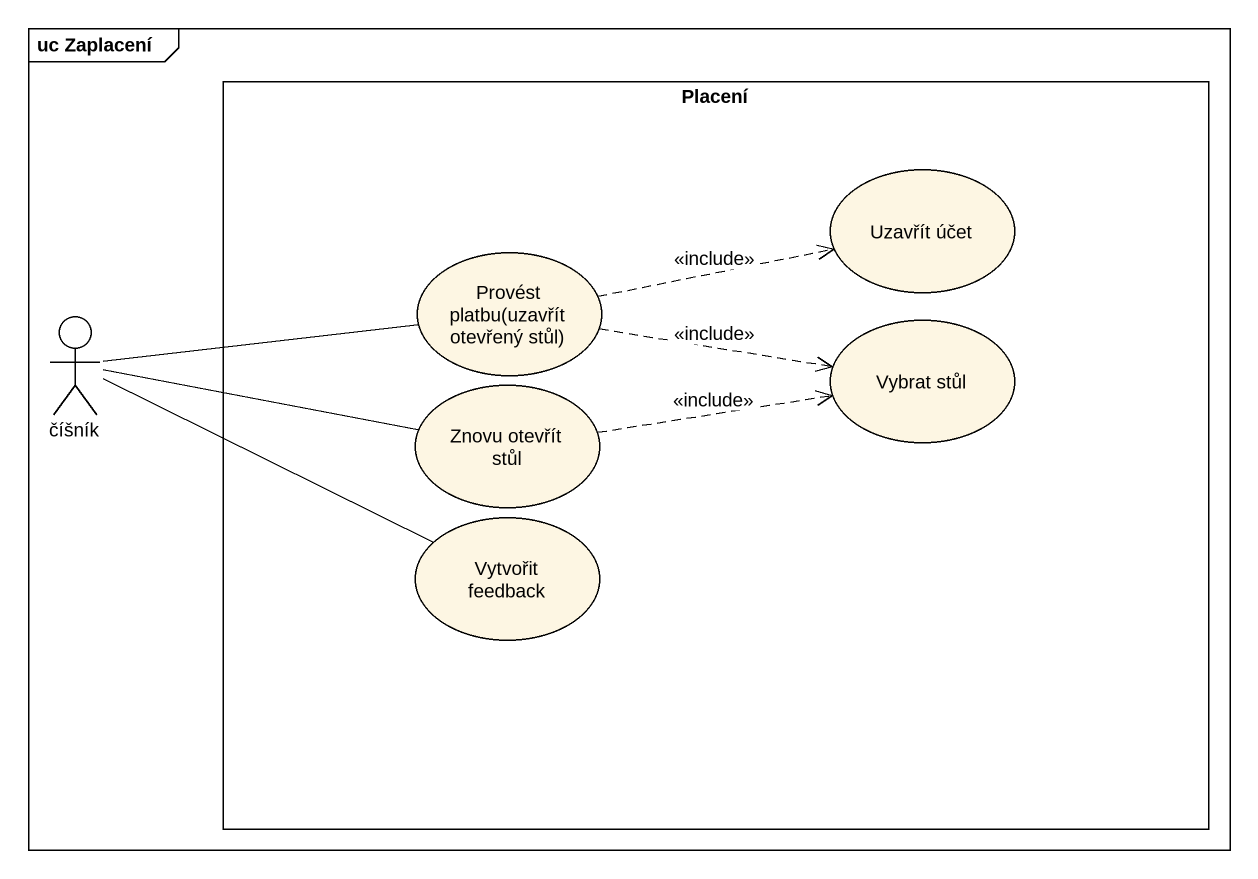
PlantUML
@startuml
mainframe uc Zaplacení
rectangle Placení {
  usecase "Uzavřít účet" as Uzavřít_účet
  usecase "Provést platbu(uzavřít otevřený stůl)" as Provést_platbu_uzavřít
  usecase "Vybrat stůl" as Vybrat_stůl
  usecase "Znovu otevřít stůl" as Znovu_otevřít_stůl
  usecase "Vytvořit feedback" as Vytvořit_feedback
}
actor číšník
Provést_platbu_uzavřít .right.> Uzavřít_účet : <<include>>
Provést_platbu_uzavřít .right.> Vybrat_stůl : <<include>>
číšník -right- Provést_platbu_uzavřít
číšník -right- Znovu_otevřít_stůl
číšník -right- Vytvořit_feedback
Znovu_otevřít_stůl .right.> Vybrat_stůl : <<include>>
@enduml
